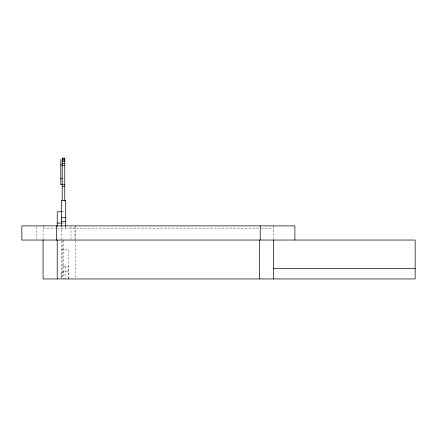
<?xml version="1.0" encoding="UTF-8"?>
<svg xmlns="http://www.w3.org/2000/svg" width="437" height="437" viewBox="0 0 437 437"><rect width="100%" height="100%" fill="white"/><g stroke="black" fill="none" stroke-linecap="round" stroke-linejoin="round"><path stroke-width="0.33" stroke-dasharray="2.19 1.64" d="M62.07 211.748L65.102 211.748M62.07 223.067L65.102 223.067M43.072 228.726L55.373 228.726M57.22 228.726L259.529 228.726M261.375 228.726L273.677 228.726M61.464 249.243L68.538 249.243L68.538 278.276M68.117 271.88L61.043 271.88L61.043 278.309M62.458 272.584L63.873 272.584M61.043 275.414L62.458 275.414M273.677 225.896L273.677 239.378M75.612 225.896L75.612 239.378M75.612 240.727L75.612 278.271M74.918 226.574L74.918 239.372M70.991 226.574L70.991 239.372M68.117 278.953L68.117 266.22L62.458 266.22L62.458 278.314M65.708 225.896L65.708 228.726M65.288 266.22L65.288 278.953M63.873 266.22L63.873 278.953M63.589 240.044L63.589 266.22M62.742 240.716L62.742 266.22M61.464 225.896L61.464 278.276M43.072 225.896L43.072 240.044M36.255 226.574L36.255 239.372"/><path stroke-width="0.66" d="M62.218 159.041L64.769 159.041M62.218 160.029L64.769 160.029M62.218 161.668L64.769 161.668M62.218 163.651L64.769 163.651M60.803 164.962L62.218 164.962M62.218 165.628L64.769 165.628M60.803 178.362L62.218 178.362M62.218 184.239L64.769 184.239M60.803 184.316L62.218 184.316M62.218 186.288L64.769 186.288M61.464 211.748L57.22 211.748L57.22 226.213M61.464 217.795L65.708 217.795M61.464 221.652L65.708 221.652M57.22 223.067L61.464 223.067M273.677 268.449L415.15 268.449M294.899 240.044L294.899 225.896L21.85 225.896L21.85 240.044L415.15 240.044L415.15 278.953L43.072 278.953L43.072 240.044M273.677 240.044L273.677 278.953M260.223 225.896L260.223 240.044M259.529 240.044L259.529 278.953M65.708 226.213L65.708 200.43L61.464 200.43L61.464 226.213M64.769 200.43L64.769 158.047L62.218 158.047L62.218 200.43M60.803 159.516L60.803 184.381M57.22 240.044L57.22 278.953M56.526 225.896L56.526 240.044"/></g></svg>
